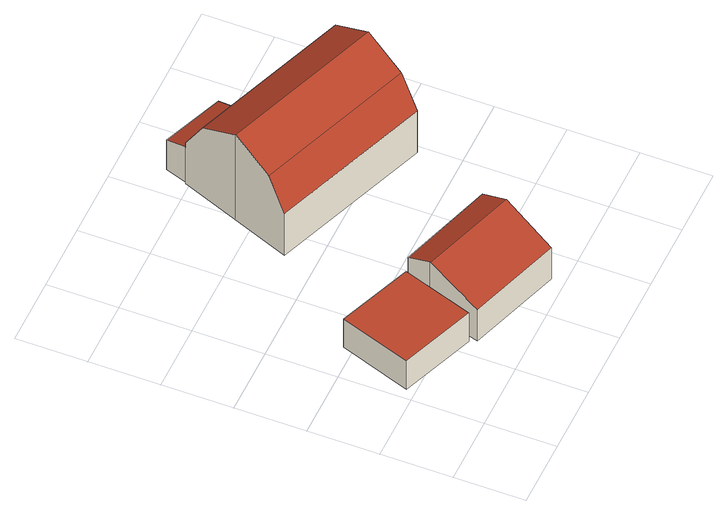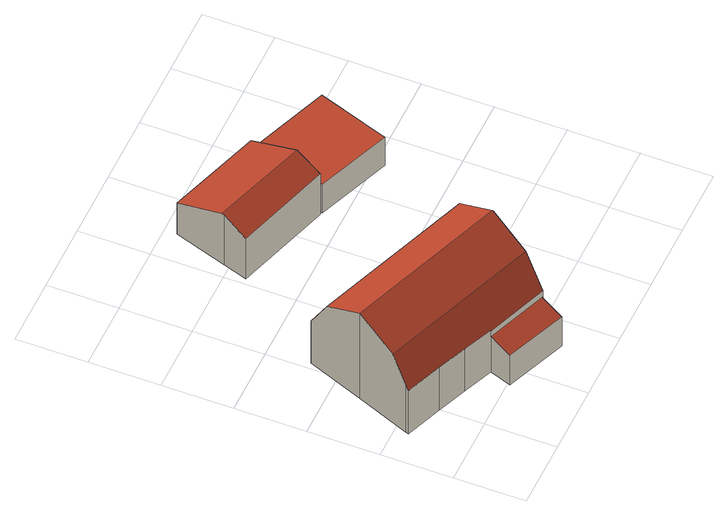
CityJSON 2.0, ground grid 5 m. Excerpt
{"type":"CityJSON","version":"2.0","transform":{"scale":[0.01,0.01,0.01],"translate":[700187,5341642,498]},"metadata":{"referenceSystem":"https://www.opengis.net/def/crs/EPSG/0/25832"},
"CityObjects":{
"building1":{"type":"Building","attributes":{"Gemeindeschluessel":"09184112","HoeheDach":"501.493","HoeheGrund":"498.840","Methode":"1000","NiedrigsteTraufeDesGebaeudes":"501.493","Geometrietyp2DReferenz":"3000","function":"51009_1610","roofType":"1000","measuredHeight":2.65},"geometry":[{"type":"Solid","lod":"2","boundaries":[[[[0,1,2,3]],[[1,0,4,5]],[[3,2,6,7]],[[5,4,7,6]],[[4,0,3,7]],[[1,5,6,2]]]],"semantics":{"surfaces":[{"type":"WallSurface"},{"type":"RoofSurface","Dachneigung":"90.000","Dachorientierung":"-1.000","Flaeche":"30.048","Z_MAX":"2.653","Z_MAX_ASL":"501.493","Z_MIN":"2.653","Z_MIN_ASL":"501.493"},{"type":"GroundSurface"}],"values":[[0,1,2,0,0,0]]}}]},
"building2":{"type":"Building","attributes":{"Gemeindeschluessel":"09184112","HoeheDach":"503.530","HoeheGrund":"498.830","Methode":"1000","NiedrigsteTraufeDesGebaeudes":"501.742","Geometrietyp2DReferenz":"3000","function":"31001_2000","roofType":"3100","measuredHeight":4.7,"storeysAboveGround":1},"geometry":[{"type":"Solid","lod":"2","boundaries":[[[[8,9,10,11]],[[12,13,14,15]],[[11,16,17,8]],[[15,14,18,19]],[[17,16,12,15,19]],[[18,14,13,20,21]],[[20,10,9,21]],[[18,21,9,8,17,19]],[[10,20,13,12,16,11]]]],"semantics":{"surfaces":[{"type":"WallSurface"},{"type":"RoofSurface","Dachneigung":"64.771","Dachorientierung":"198.281","Flaeche":"29.773","Z_MAX":"4.700","Z_MAX_ASL":"503.530","Z_MIN":"2.912","Z_MIN_ASL":"501.742"},{"type":"GroundSurface"},{"type":"RoofSurface","Dachneigung":"64.772","Dachorientierung":"18.281","Flaeche":"15.372","Z_MAX":"4.700","Z_MAX_ASL":"503.530","Z_MIN":"3.760","Z_MIN_ASL":"502.590"}],"values":[[0,1,0,0,0,0,0,2,3]]}}]},
"building3":{"type":"Building","attributes":{"Gemeindeschluessel":"09184112","HoeheDach":"506.680","HoeheGrund":"498.706","Methode":"2000","NiedrigsteTraufeDesGebaeudes":"501.448","Geometrietyp2DReferenz":"3000","function":"31001_2000","roofType":"3100","measuredHeight":7.97,"storeysAboveGround":2},"geometry":[{"type":"Solid","lod":"2","boundaries":[[[[22,23,24,25,26]],[[26,25,27,28]],[[29,30,31,32]],[[31,30,33,34,35,36]],[[37,29,32,38]],[[39,40,41,23,22,42]],[[43,44,45,46,38,32,31,36,47,48,49,39,42]],[[35,50,47,36]],[[42,22,26,28,43]],[[45,51,52,53,54,55,46]],[[53,34,33,54]],[[41,52,51,24,23]],[[56,40,39,49]],[[44,27,25,24,51,45]],[[30,29,37,55,54,33]],[[28,27,44,43]],[[40,56,57,50,35,34,53,52,41]],[[55,37,38,46]],[[57,56,49,48]],[[50,57,48,47]]]],"semantics":{"surfaces":[{"type":"RoofSurface","Dachneigung":"61.281","Dachorientierung":"200.534","Flaeche":"40.265","Z_MAX":"7.974","Z_MAX_ASL":"506.680","Z_MIN":"6.374","Z_MIN_ASL":"505.080"},{"type":"RoofSurface","Dachneigung":"29.341","Dachorientierung":"200.534","Flaeche":"34.130","Z_MAX":"6.374","Z_MAX_ASL":"505.080","Z_MIN":"3.913","Z_MIN_ASL":"502.619"},{"type":"WallSurface"},{"type":"GroundSurface"},{"type":"RoofSurface","Dachneigung":"61.281","Dachorientierung":"20.534","Flaeche":"40.298","Z_MAX":"7.974","Z_MAX_ASL":"506.680","Z_MIN":"6.374","Z_MIN_ASL":"505.080"},{"type":"RoofSurface","Dachneigung":"71.051","Dachorientierung":"20.534","Flaeche":"8.135","Z_MAX":"3.324","Z_MAX_ASL":"502.030","Z_MIN":"2.742","Z_MIN_ASL":"501.448"},{"type":"RoofSurface","Dachneigung":"30.494","Dachorientierung":"20.534","Flaeche":"34.443","Z_MAX":"6.374","Z_MAX_ASL":"505.080","Z_MIN":"3.824","Z_MIN_ASL":"502.530"}],"values":[[0,1,2,2,2,2,3,2,2,2,2,4,2,2,5,2,6,2,2,2]]}}]}
},
"vertices":[
[240,1066,349],[765,863,349],[765,863,84],[240,1066,84],[66,561,349],[595,359,349],[595,359,84],[66,561,84],
[1468,641,83],[781,856,83],[781,856,464],[1468,641,459],[1406,451,553],[727,675,553],[618,312,374],[1287,91,374],[1412,469,544],[1412,469,83],[618,312,83],[1287,91,83],[730,684,549],[730,684,83],
[2109,1693,867],[2110,1695,868],[977,2119,868],[870,1847,708],[2003,1423,708],[820,1718,462],[1952,1294,462],[1201,2688,345],[1633,2519,347],[1633,2519,71],[1201,2688,71],[1579,2366,403],[1579,2366,453],[1578,2363,457],[1578,2363,71],[1147,2531,402],[1147,2531,71],[2258,2069,71],[2258,2069,520],[2217,1966,708],[2109,1693,71],[1952,1294,71],[820,1718,71],[979,2124,71],[1139,2534,71],[1791,2278,71],[2008,2191,71],[2267,2094,71],[1791,2278,466],[979,2124,865],[1083,2391,708],[1138,2531,453],[1138,2531,403],[1139,2534,402],[2267,2094,475],[2008,2191,475]
]}
